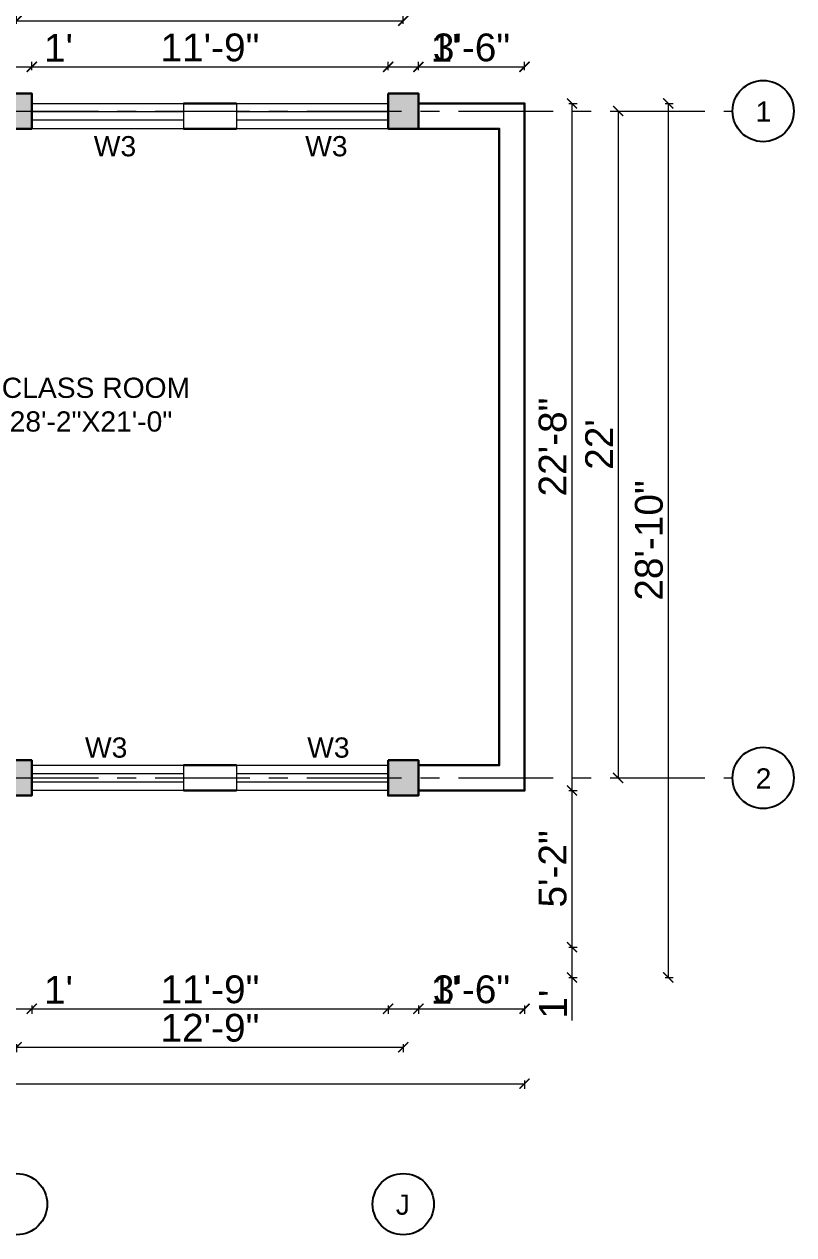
# Model space of a CAD drawing. Header units: inches. Extents: x -6800 to 96653, y -25814 to 17379.
# Drawn here: x 87640.7 to 87945.3, y -13221.4 to -12742.2 of the extents above; entities that cross this region are included whole.
import ezdxf

# ---------------------------------------------------------------- set-up
doc = ezdxf.new("R2010")
doc.units = ezdxf.units.IN
doc.header["$MEASUREMENT"] = 0
doc.header["$PDMODE"] = 34
doc.linetypes.add('CENTER', pattern=[2, 1.25, -0.25, 0.25, -0.25])
doc.layers.add('A-Windows', color=7, linetype='Continuous')
for name, color, linetype, lineweight in [('Cent line', 54, 'CENTER', 9), ('Column', 101, 'Continuous', 30), ('dimension', 50, 'Continuous', 20), ('dimension @ 1', 50, 'Continuous', 20), ('Wall', 90, 'Continuous', 30), ('Window', 140, 'Continuous', 13)]:
    doc.layers.add(name, color=color, linetype=linetype, lineweight=lineweight)
doc.styles.get("Standard").update_dxf_attribs({"font": 'arial.ttf'})
doc.dimstyles.get("Standard").update_dxf_attribs({"dimtxt": 7, "dimasz": 4, "dimexe": 2, "dimexo": 2, "dimgap": 2, "dimtad": 1, "dimdec": 0, "dimzin": 0, "dimdsep": 46, "dimlunit": 4, "dimtxsty": 'Standard', "dimblk": 'ARCHTICK', "dimcen": 0.25, "dimclrd": 256, "dimclre": 256, "dimclrt": 256, "dimadec": 0, "dimazin": 0, "dimtfac": 1, "dimtdec": 0, "dimtofl": 0, "dimtmove": 0, "dimatfit": 3, "dimfxl": 1, "dimfxlon": 1, "dimtolj": 1, "dimtzin": 0, "dimlwd": -1, "dimlwe": -1, "dimarcsym": 1})

# ---------------------------------------------------------------- blocks, each defined once
blk = doc.blocks.new('colarch')
at = {"layer": 'Column'}
h = blk.add_hatch(color=256, dxfattribs=at)
h.dxf.hatch_style = 1
h.paths.add_polyline_path([(-6740.22, 498.65), (-6728.22, 498.65), (-6728.22, 512.65), (-6740.22, 512.65)])
blk.add_lwpolyline([(-6740.22, 512.65), (-6728.22, 512.65), (-6728.22, 498.65), (-6740.22, 498.65)], close=True, dxfattribs=at)
blk = doc.blocks.new('_ArchTick')
at = {"color": 0, "linetype": 'ByBlock', "const_width": 0.15}
blk.add_lwpolyline([(-0.5, -0.5), (0.5, 0.5)], dxfattribs=at)
blk = doc.blocks.new('*D2162')
at = {"layer": 'Defpoints', "color": 0, "transparency": 16777216}
for p in [(87643.73, -12759.07), (87631.73, -12769.57), (87643.73, -12769.57)]:
    blk.add_point(p, dxfattribs=at)
at = {"layer": 'dimension', "transparency": 16777216}
for p, q in [((87631.73, -12760.32), (87631.73, -12757.07)), ((87643.73, -12760.32), (87643.73, -12757.07)), ((87631.73, -12759.07), (87643.73, -12759.07)), ((87643.73, -12759.07), (87660.82, -12759.07))]:
    blk.add_line(p, q, dxfattribs=at)
at = {"layer": 'dimension', "transparency": 16777216, "xscale": 4, "yscale": 4, "zscale": 4, "rotation": 180}
blk.add_blockref('_ArchTick', (87631.73, -12759.07), dxfattribs=at)
at = {"layer": 'dimension', "transparency": 16777216, "xscale": 4, "yscale": 4, "zscale": 4}
blk.add_blockref('_ArchTick', (87643.73, -12759.07), dxfattribs=at)
at = {"layer": 'dimension', "transparency": 16777216, "insert": (87654.28, -12751.55), "char_height": 11, "attachment_point": 5}
blk.add_mtext("\\A1;1'", dxfattribs=at)
blk = doc.blocks.new('*D2163')
at = {"layer": 'Defpoints', "color": 0, "transparency": 16777216}
for p in [(87784.73, -12759.07), (87643.73, -12769.57), (87784.73, -12769.57)]:
    blk.add_point(p, dxfattribs=at)
at = {"layer": 'dimension', "transparency": 16777216}
for p, q in [((87643.73, -12760.32), (87643.73, -12757.07)), ((87784.73, -12760.32), (87784.73, -12757.07)), ((87643.73, -12759.07), (87784.73, -12759.07))]:
    blk.add_line(p, q, dxfattribs=at)
at = {"layer": 'dimension', "transparency": 16777216, "xscale": 4, "yscale": 4, "zscale": 4, "rotation": 180}
blk.add_blockref('_ArchTick', (87643.73, -12759.07), dxfattribs=at)
at = {"layer": 'dimension', "transparency": 16777216, "xscale": 4, "yscale": 4, "zscale": 4}
blk.add_blockref('_ArchTick', (87784.73, -12759.07), dxfattribs=at)
at = {"layer": 'dimension', "transparency": 16777216, "insert": (87714.23, -12751.45), "char_height": 11, "attachment_point": 5}
blk.add_mtext('\\A1;11\'-9"', dxfattribs=at)
blk = doc.blocks.new('*D2166')
at = {"layer": 'Defpoints', "color": 0, "transparency": 16777216}
for p in [(87796.73, -12759.07), (87784.73, -12769.57), (87796.73, -12769.57)]:
    blk.add_point(p, dxfattribs=at)
at = {"layer": 'dimension', "transparency": 16777216}
for p, q in [((87784.73, -12760.32), (87784.73, -12757.07)), ((87796.73, -12760.32), (87796.73, -12757.07)), ((87784.73, -12759.07), (87796.73, -12759.07)), ((87796.73, -12759.07), (87813.82, -12759.07))]:
    blk.add_line(p, q, dxfattribs=at)
at = {"layer": 'dimension', "transparency": 16777216, "xscale": 4, "yscale": 4, "zscale": 4, "rotation": 180}
blk.add_blockref('_ArchTick', (87784.73, -12759.07), dxfattribs=at)
at = {"layer": 'dimension', "transparency": 16777216, "xscale": 4, "yscale": 4, "zscale": 4}
blk.add_blockref('_ArchTick', (87796.73, -12759.07), dxfattribs=at)
at = {"layer": 'dimension', "transparency": 16777216, "insert": (87807.28, -12751.55), "char_height": 11, "attachment_point": 5}
blk.add_mtext("\\A1;1'", dxfattribs=at)
blk = doc.blocks.new('*D2165')
at = {"layer": 'Defpoints', "color": 0, "transparency": 16777216}
for p in [(87838.73, -12759.07), (87796.73, -12769.57), (87838.73, -12773.57)]:
    blk.add_point(p, dxfattribs=at)
at = {"layer": 'dimension', "transparency": 16777216}
for p, q in [((87796.73, -12760.32), (87796.73, -12757.07)), ((87838.73, -12760.32), (87838.73, -12757.07)), ((87796.73, -12759.07), (87838.73, -12759.07))]:
    blk.add_line(p, q, dxfattribs=at)
at = {"layer": 'dimension', "transparency": 16777216, "xscale": 4, "yscale": 4, "zscale": 4, "rotation": 180}
blk.add_blockref('_ArchTick', (87796.73, -12759.07), dxfattribs=at)
at = {"layer": 'dimension', "transparency": 16777216, "xscale": 4, "yscale": 4, "zscale": 4}
blk.add_blockref('_ArchTick', (87838.73, -12759.07), dxfattribs=at)
at = {"layer": 'dimension', "transparency": 16777216, "insert": (87817.73, -12751.45), "char_height": 11, "attachment_point": 5}
blk.add_mtext('\\A1;3\'-6"', dxfattribs=at)
blk = doc.blocks.new('*D2164')
at = {"layer": 'Defpoints', "color": 0, "transparency": 16777216}
for p in [(87790.73, -12740.82), (87637.73, -12769.57), (87790.73, -12769.57)]:
    blk.add_point(p, dxfattribs=at)
at = {"layer": 'dimension', "transparency": 16777216}
for p, q in [((87637.73, -12742.07), (87637.73, -12738.82)), ((87637.73, -12740.82), (87790.73, -12740.82)), ((87790.73, -12742.07), (87790.73, -12738.82))]:
    blk.add_line(p, q, dxfattribs=at)
at = {"layer": 'dimension', "transparency": 16777216, "xscale": 4, "yscale": 4, "zscale": 4, "rotation": 180}
blk.add_blockref('_ArchTick', (87637.73, -12740.82), dxfattribs=at)
at = {"layer": 'dimension', "transparency": 16777216, "xscale": 4, "yscale": 4, "zscale": 4}
blk.add_blockref('_ArchTick', (87790.73, -12740.82), dxfattribs=at)
at = {"layer": 'dimension', "transparency": 16777216, "insert": (87714.23, -12733.21), "char_height": 11, "attachment_point": 5}
blk.add_mtext('\\A1;12\'-9"', dxfattribs=at)
blk = doc.blocks.new('*D2144')
at = {"layer": 'Defpoints', "color": 0, "transparency": 16777216}
for p in [(87838.73, -12727.02), (86611.73, -12773.57), (87838.73, -12773.57)]:
    blk.add_point(p, dxfattribs=at)
at = {"layer": 'dimension', "transparency": 16777216}
for p, q in [((86611.73, -12728.27), (86611.73, -12725.02)), ((86611.73, -12727.02), (87838.73, -12727.02)), ((87838.73, -12728.27), (87838.73, -12725.02))]:
    blk.add_line(p, q, dxfattribs=at)
at = {"layer": 'dimension', "transparency": 16777216, "xscale": 4, "yscale": 4, "zscale": 4, "rotation": 180}
blk.add_blockref('_ArchTick', (86611.73, -12727.02), dxfattribs=at)
at = {"layer": 'dimension', "transparency": 16777216, "xscale": 4, "yscale": 4, "zscale": 4}
blk.add_blockref('_ArchTick', (87838.73, -12727.02), dxfattribs=at)
at = {"layer": 'dimension', "transparency": 16777216, "insert": (87225.23, -12719.4), "char_height": 11, "attachment_point": 5}
blk.add_mtext('\\A1;102\'-3"', dxfattribs=at)
blk = doc.blocks.new('*D2119')
at = {"layer": 'Defpoints', "color": 0, "transparency": 16777216}
for p in [(87631.73, -13047.57), (87643.73, -13047.57), (87643.73, -13131.95)]:
    blk.add_point(p, dxfattribs=at)
at = {"layer": 'dimension', "transparency": 16777216}
for p, q in [((87631.73, -13130.7), (87631.73, -13133.95)), ((87643.73, -13130.7), (87643.73, -13133.95)), ((87631.73, -13131.95), (87643.73, -13131.95)), ((87643.73, -13131.95), (87660.82, -13131.95))]:
    blk.add_line(p, q, dxfattribs=at)
at = {"layer": 'dimension', "transparency": 16777216, "xscale": 4, "yscale": 4, "zscale": 4, "rotation": 180}
blk.add_blockref('_ArchTick', (87631.73, -13131.95), dxfattribs=at)
at = {"layer": 'dimension', "transparency": 16777216, "xscale": 4, "yscale": 4, "zscale": 4}
blk.add_blockref('_ArchTick', (87643.73, -13131.95), dxfattribs=at)
at = {"layer": 'dimension', "transparency": 16777216, "insert": (87654.28, -13124.42), "char_height": 11, "attachment_point": 5}
blk.add_mtext("\\A1;1'", dxfattribs=at)
blk = doc.blocks.new('*D2116')
at = {"layer": 'Defpoints', "color": 0, "transparency": 16777216}
for p in [(87643.73, -13047.57), (87784.73, -13047.57), (87784.73, -13131.95)]:
    blk.add_point(p, dxfattribs=at)
at = {"layer": 'dimension', "transparency": 16777216}
for p, q in [((87643.73, -13130.7), (87643.73, -13133.95)), ((87784.73, -13130.7), (87784.73, -13133.95)), ((87643.73, -13131.95), (87784.73, -13131.95))]:
    blk.add_line(p, q, dxfattribs=at)
at = {"layer": 'dimension', "transparency": 16777216, "xscale": 4, "yscale": 4, "zscale": 4, "rotation": 180}
blk.add_blockref('_ArchTick', (87643.73, -13131.95), dxfattribs=at)
at = {"layer": 'dimension', "transparency": 16777216, "xscale": 4, "yscale": 4, "zscale": 4}
blk.add_blockref('_ArchTick', (87784.73, -13131.95), dxfattribs=at)
at = {"layer": 'dimension', "transparency": 16777216, "insert": (87714.23, -13124.33), "char_height": 11, "attachment_point": 5}
blk.add_mtext('\\A1;11\'-9"', dxfattribs=at)
blk = doc.blocks.new('*D2115')
at = {"layer": 'Defpoints', "color": 0, "transparency": 16777216}
for p in [(87784.73, -13047.57), (87796.73, -13047.57), (87796.73, -13131.95)]:
    blk.add_point(p, dxfattribs=at)
at = {"layer": 'dimension', "transparency": 16777216}
for p, q in [((87784.73, -13130.7), (87784.73, -13133.95)), ((87796.73, -13130.7), (87796.73, -13133.95)), ((87784.73, -13131.95), (87796.73, -13131.95)), ((87796.73, -13131.95), (87813.82, -13131.95))]:
    blk.add_line(p, q, dxfattribs=at)
at = {"layer": 'dimension', "transparency": 16777216, "xscale": 4, "yscale": 4, "zscale": 4, "rotation": 180}
blk.add_blockref('_ArchTick', (87784.73, -13131.95), dxfattribs=at)
at = {"layer": 'dimension', "transparency": 16777216, "xscale": 4, "yscale": 4, "zscale": 4}
blk.add_blockref('_ArchTick', (87796.73, -13131.95), dxfattribs=at)
at = {"layer": 'dimension', "transparency": 16777216, "insert": (87807.28, -13124.42), "char_height": 11, "attachment_point": 5}
blk.add_mtext("\\A1;1'", dxfattribs=at)
blk = doc.blocks.new('*D2114')
at = {"layer": 'Defpoints', "color": 0, "transparency": 16777216}
for p in [(87796.73, -13047.57), (87838.73, -13045.57), (87838.73, -13131.95)]:
    blk.add_point(p, dxfattribs=at)
at = {"layer": 'dimension', "transparency": 16777216}
for p, q in [((87796.73, -13130.7), (87796.73, -13133.95)), ((87838.73, -13130.7), (87838.73, -13133.95)), ((87796.73, -13131.95), (87838.73, -13131.95))]:
    blk.add_line(p, q, dxfattribs=at)
at = {"layer": 'dimension', "transparency": 16777216, "xscale": 4, "yscale": 4, "zscale": 4, "rotation": 180}
blk.add_blockref('_ArchTick', (87796.73, -13131.95), dxfattribs=at)
at = {"layer": 'dimension', "transparency": 16777216, "xscale": 4, "yscale": 4, "zscale": 4}
blk.add_blockref('_ArchTick', (87838.73, -13131.95), dxfattribs=at)
at = {"layer": 'dimension', "transparency": 16777216, "insert": (87817.73, -13124.33), "char_height": 11, "attachment_point": 5}
blk.add_mtext('\\A1;3\'-6"', dxfattribs=at)
blk = doc.blocks.new('*D2113')
at = {"layer": 'Defpoints', "color": 0, "transparency": 16777216}
for p in [(87637.73, -13047.57), (87790.73, -13047.57), (87790.73, -13147.16)]:
    blk.add_point(p, dxfattribs=at)
at = {"layer": 'dimension', "transparency": 16777216}
for p, q in [((87637.73, -13145.91), (87637.73, -13149.16)), ((87637.73, -13147.16), (87790.73, -13147.16)), ((87790.73, -13145.91), (87790.73, -13149.16))]:
    blk.add_line(p, q, dxfattribs=at)
at = {"layer": 'dimension', "transparency": 16777216, "xscale": 4, "yscale": 4, "zscale": 4, "rotation": 180}
blk.add_blockref('_ArchTick', (87637.73, -13147.16), dxfattribs=at)
at = {"layer": 'dimension', "transparency": 16777216, "xscale": 4, "yscale": 4, "zscale": 4}
blk.add_blockref('_ArchTick', (87790.73, -13147.16), dxfattribs=at)
at = {"layer": 'dimension', "transparency": 16777216, "insert": (87714.23, -13139.54), "char_height": 11, "attachment_point": 5}
blk.add_mtext('\\A1;12\'-9"', dxfattribs=at)
blk = doc.blocks.new('*D2112')
at = {"layer": 'Defpoints', "color": 0, "transparency": 16777216}
for p in [(86611.73, -13045.57), (87838.73, -13045.57), (87838.73, -13161.61)]:
    blk.add_point(p, dxfattribs=at)
at = {"layer": 'dimension', "transparency": 16777216}
for p, q in [((86611.73, -13160.36), (86611.73, -13163.61)), ((86611.73, -13161.61), (87838.73, -13161.61)), ((87838.73, -13160.36), (87838.73, -13163.61))]:
    blk.add_line(p, q, dxfattribs=at)
at = {"layer": 'dimension', "transparency": 16777216, "xscale": 4, "yscale": 4, "zscale": 4, "rotation": 180}
blk.add_blockref('_ArchTick', (86611.73, -13161.61), dxfattribs=at)
at = {"layer": 'dimension', "transparency": 16777216, "xscale": 4, "yscale": 4, "zscale": 4}
blk.add_blockref('_ArchTick', (87838.73, -13161.61), dxfattribs=at)
at = {"layer": 'dimension', "transparency": 16777216, "insert": (87225.23, -13153.99), "char_height": 11, "attachment_point": 5}
blk.add_mtext('\\A1;102\'-3"', dxfattribs=at)
blk = doc.blocks.new('*D2169')
at = {"layer": 'Defpoints', "color": 0, "transparency": 16777216}
for p in [(87838.73, -12773.57), (87838.73, -13045.57), (87857.51, -13045.57)]:
    blk.add_point(p, dxfattribs=at)
at = {"layer": 'dimension', "transparency": 16777216}
for p, q in [((87856.26, -12773.57), (87859.51, -12773.57)), ((87857.51, -12773.57), (87857.51, -13045.57)), ((87856.26, -13045.57), (87859.51, -13045.57))]:
    blk.add_line(p, q, dxfattribs=at)
at = {"layer": 'dimension', "transparency": 16777216, "xscale": 4, "yscale": 4, "zscale": 4}
for p, rotation in [((87857.51, -12773.57), 90), ((87857.51, -13045.57), 270)]:
    blk.add_blockref('_ArchTick', p, dxfattribs=dict(at, rotation=rotation))
at = {"layer": 'dimension', "transparency": 16777216, "insert": (87849.89, -12909.57), "char_height": 11, "attachment_point": 5, "rotation": 90}
blk.add_mtext('\\A1;22\'-8"', dxfattribs=at)
blk = doc.blocks.new('*D2175')
at = {"layer": 'Defpoints', "color": 0, "transparency": 16777216}
for p in [(87838.73, -13045.57), (87490.73, -13107.57), (87857.51, -13107.57)]:
    blk.add_point(p, dxfattribs=at)
at = {"layer": 'dimension', "transparency": 16777216}
for p, q in [((87856.26, -13045.57), (87859.51, -13045.57)), ((87857.51, -13045.57), (87857.51, -13107.57)), ((87856.26, -13107.57), (87859.51, -13107.57))]:
    blk.add_line(p, q, dxfattribs=at)
at = {"layer": 'dimension', "transparency": 16777216, "xscale": 4, "yscale": 4, "zscale": 4}
for p, rotation in [((87857.51, -13045.57), 90), ((87857.51, -13107.57), 270)]:
    blk.add_blockref('_ArchTick', p, dxfattribs=dict(at, rotation=rotation))
at = {"layer": 'dimension', "transparency": 16777216, "insert": (87849.89, -13076.57), "char_height": 11, "attachment_point": 5, "rotation": 90}
blk.add_mtext('\\A1;5\'-2"', dxfattribs=at)
blk = doc.blocks.new('*D2176')
at = {"layer": 'Defpoints', "color": 0, "transparency": 16777216}
for p in [(87490.73, -13107.57), (87454.73, -13119.57), (87857.51, -13119.57)]:
    blk.add_point(p, dxfattribs=at)
at = {"layer": 'dimension', "transparency": 16777216}
for p, q in [((87856.26, -13107.57), (87859.51, -13107.57)), ((87857.51, -13107.57), (87857.51, -13119.57)), ((87856.26, -13119.57), (87859.51, -13119.57)), ((87857.51, -13119.57), (87857.51, -13136.65))]:
    blk.add_line(p, q, dxfattribs=at)
at = {"layer": 'dimension', "transparency": 16777216, "xscale": 4, "yscale": 4, "zscale": 4}
for p, rotation in [((87857.51, -13107.57), 90), ((87857.51, -13119.57), 270)]:
    blk.add_blockref('_ArchTick', p, dxfattribs=dict(at, rotation=rotation))
at = {"layer": 'dimension', "transparency": 16777216, "insert": (87849.98, -13130.11), "char_height": 11, "attachment_point": 5, "rotation": 90}
blk.add_mtext("\\A1;1'", dxfattribs=at)
blk = doc.blocks.new('*D2168')
at = {"layer": 'Defpoints', "color": 0, "transparency": 16777216}
for p in [(87796.73, -12776.57), (87790.73, -13040.57), (87875.77, -13040.57)]:
    blk.add_point(p, dxfattribs=at)
at = {"layer": 'dimension', "transparency": 16777216}
for p, q in [((87874.52, -12776.57), (87877.77, -12776.57)), ((87875.77, -12776.57), (87875.77, -13040.57)), ((87874.52, -13040.57), (87877.77, -13040.57))]:
    blk.add_line(p, q, dxfattribs=at)
at = {"layer": 'dimension', "transparency": 16777216, "xscale": 4, "yscale": 4, "zscale": 4}
for p, rotation in [((87875.77, -12776.57), 90), ((87875.77, -13040.57), 270)]:
    blk.add_blockref('_ArchTick', p, dxfattribs=dict(at, rotation=rotation))
at = {"layer": 'dimension', "transparency": 16777216, "insert": (87868.25, -12908.57), "char_height": 11, "attachment_point": 5, "rotation": 90}
blk.add_mtext("\\A1;22'", dxfattribs=at)
blk = doc.blocks.new('*D2167')
at = {"layer": 'Defpoints', "color": 0, "transparency": 16777216}
for p in [(87838.73, -12773.57), (87454.73, -13119.57), (87895.59, -13119.57)]:
    blk.add_point(p, dxfattribs=at)
at = {"layer": 'dimension', "transparency": 16777216}
for p, q in [((87894.34, -12773.57), (87897.59, -12773.57)), ((87895.59, -12773.57), (87895.59, -13119.57)), ((87894.34, -13119.57), (87897.59, -13119.57))]:
    blk.add_line(p, q, dxfattribs=at)
at = {"layer": 'dimension', "transparency": 16777216, "xscale": 4, "yscale": 4, "zscale": 4}
for p, rotation in [((87895.59, -12773.57), 90), ((87895.59, -13119.57), 270)]:
    blk.add_blockref('_ArchTick', p, dxfattribs=dict(at, rotation=rotation))
at = {"layer": 'dimension', "transparency": 16777216, "insert": (87887.98, -12946.57), "char_height": 11, "attachment_point": 5, "rotation": 90}
blk.add_mtext('\\A1;28\'-10"', dxfattribs=at)

msp = doc.modelspace()

# ---------------------------------------------------------------- linework, layer by layer
at = {"transparency": 33554651}
for centre in [(87933.15, -12776.57), (87933.15, -13040.57), (87637.73, -13209.31), (87790.73, -13209.31)]:
    msp.add_circle(centre, 12.12, dxfattribs=at)
at = {"layer": 'Cent line', "ltscale": 30, "transparency": 33554643}
for p, q in [((86552.58, -12776.57), (87921.03, -12776.57)), ((86552.58, -13040.57), (87921.03, -13040.57))]:
    msp.add_line(p, q, dxfattribs=at)
at = {"layer": 'Wall', "transparency": 33554651}
for p, q in [((87703.73, -12773.57), (87724.73, -12773.57)), ((87703.73, -12783.57), (87724.73, -12783.57)), ((87724.73, -13035.57), (87703.73, -13035.57)), ((87724.73, -13045.57), (87703.73, -13045.57))]:
    msp.add_line(p, q, dxfattribs=at)
for points in [[(87796.73, -12773.57), (87838.73, -12773.57), (87838.73, -13045.57), (87796.73, -13045.57)], [(87796.73, -12783.57), (87828.73, -12783.57), (87828.73, -13035.57), (87796.73, -13035.57)]]:
    msp.add_lwpolyline(points, dxfattribs=at)
at = {"layer": 'Window', "transparency": 33554651}
for p, q in [((87724.73, -12773.57), (87724.73, -12783.57)), ((87703.73, -12776.9), (87643.73, -12776.9)), ((87703.73, -12780.23), (87643.73, -12780.23)), ((87784.73, -12776.9), (87724.73, -12776.9)), ((87784.73, -12780.23), (87724.73, -12780.23)), ((87703.73, -13038.9), (87643.73, -13038.9)), ((87724.73, -13035.57), (87724.73, -13045.57)), ((87784.73, -13038.9), (87724.73, -13038.9)), ((87703.73, -13042.23), (87643.73, -13042.23)), ((87784.73, -13042.23), (87724.73, -13042.23))]:
    msp.add_line(p, q, dxfattribs=at)
for points in [[(87643.73, -12773.57), (87703.73, -12773.57), (87703.73, -12783.57), (87643.73, -12783.57)], [(87724.73, -12773.57), (87784.73, -12773.57), (87784.73, -12783.57), (87724.73, -12783.57)], [(87643.73, -13035.57), (87703.73, -13035.57), (87703.73, -13045.57), (87643.73, -13045.57)], [(87724.73, -13035.57), (87784.73, -13035.57), (87784.73, -13045.57), (87724.73, -13045.57)]]:
    msp.add_lwpolyline(points, dxfattribs=at)

# ---------------------------------------------------------------- block references
at = {"layer": 'Wall', "transparency": 33554651}
for p in [(94371.95, -13282.22), (94524.95, -13282.22), (94371.95, -13546.22), (94524.95, -13546.22)]:
    msp.add_blockref('colarch', p, dxfattribs=at)

# ---------------------------------------------------------------- texts
at = {"layer": 'A-Windows', "ltscale": 10, "transparency": 33554687, "char_height": 8, "attachment_point": 1}
for s, insert in [('1', (87930.19, -12772.77)), ('CLASS ROOM\\P 28\'-2"X21\'-0"', (87631.86, -12882.12)), ('2', (87930.19, -13036.77)), ('J', (87787.78, -13205.51))]:
    msp.add_mtext_dynamic_manual_height_columns(s, width=837.6015, gutter_width=65.57, heights=[0], dxfattribs=dict(at, insert=insert))
at = {"layer": 'A-Windows', "ltscale": 10, "transparency": 33554687, "char_height": 8, "width": 30.4497, "attachment_point": 1}
for insert in [(87668.27, -12786.48), (87751.93, -12786.48), (87664.78, -13024.54), (87752.73, -13024.54)]:
    msp.add_mtext('W3', dxfattribs=dict(at, insert=insert))

# ---------------------------------------------------------------- dimensions: what is measured, and where the dimension line sits
at = {"layer": 'dimension @ 1', "transparency": 33554651}
for base, p1, p2, override, picture, middle in [((87838.73, -12727.02), (86611.73, -12773.57), (87838.73, -12773.57), {"dimscale": 1, "dimtxt": 11, "dimtix": 1, "dimtofl": 0, "dimtmove": 1, "dimatfit": 0, "dimfxl": 1.25}, '*D2144', (87225.23, -12719.4)), ((87790.73, -12740.82), (87637.73, -12769.57), (87790.73, -12769.57), {"dimscale": 1, "dimtxt": 11, "dimtix": 0, "dimtofl": 0, "dimtmove": 0, "dimatfit": 3, "dimfxl": 1.25}, '*D2164', (87714.23, -12733.21)), ((87643.73, -12759.07), (87631.73, -12769.57), (87643.73, -12769.57), {"dimscale": 1, "dimtxt": 11, "dimtix": 0, "dimtofl": 0, "dimtmove": 0, "dimatfit": 3, "dimfxl": 1.25}, '*D2162', (87654.28, -12751.55)), ((87784.73, -12759.07), (87643.73, -12769.57), (87784.73, -12769.57), {"dimscale": 1, "dimtxt": 11, "dimtix": 0, "dimtofl": 0, "dimtmove": 0, "dimatfit": 3, "dimfxl": 1.25}, '*D2163', (87714.23, -12751.45)), ((87796.73, -12759.07), (87784.73, -12769.57), (87796.73, -12769.57), {"dimscale": 1, "dimtxt": 11, "dimtix": 0, "dimtofl": 0, "dimtmove": 0, "dimatfit": 3, "dimfxl": 1.25}, '*D2166', (87807.28, -12751.55)), ((87838.73, -12759.07), (87796.73, -12769.57), (87838.73, -12773.57), {"dimscale": 1, "dimtxt": 11, "dimtix": 0, "dimtofl": 0, "dimtmove": 0, "dimatfit": 3, "dimfxl": 1.25}, '*D2165', (87817.73, -12751.45)), ((87838.73, -13161.61), (86611.73, -13045.57), (87838.73, -13045.57), {"dimscale": 1, "dimtxt": 11, "dimtix": 0, "dimtofl": 0, "dimtmove": 0, "dimatfit": 3, "dimfxl": 1.25}, '*D2112', (87225.23, -13153.99)), ((87643.73, -13131.95), (87631.73, -13047.57), (87643.73, -13047.57), {"dimscale": 1, "dimtxt": 11, "dimtix": 0, "dimtofl": 0, "dimtmove": 0, "dimatfit": 3, "dimfxl": 1.25}, '*D2119', (87654.28, -13124.42)), ((87790.73, -13147.16), (87637.73, -13047.57), (87790.73, -13047.57), {"dimscale": 1, "dimtxt": 11, "dimtix": 0, "dimtofl": 0, "dimtmove": 0, "dimatfit": 3, "dimfxl": 1.25}, '*D2113', (87714.23, -13139.54)), ((87784.73, -13131.95), (87643.73, -13047.57), (87784.73, -13047.57), {"dimscale": 1, "dimtxt": 11, "dimtix": 0, "dimtofl": 0, "dimtmove": 0, "dimatfit": 3, "dimfxl": 1.25}, '*D2116', (87714.23, -13124.33)), ((87796.73, -13131.95), (87784.73, -13047.57), (87796.73, -13047.57), {"dimscale": 1, "dimtxt": 11, "dimtix": 0, "dimtofl": 0, "dimtmove": 0, "dimatfit": 3, "dimfxl": 1.25}, '*D2115', (87807.28, -13124.42)), ((87838.73, -13131.95), (87796.73, -13047.57), (87838.73, -13045.57), {"dimscale": 1, "dimtxt": 11, "dimtix": 0, "dimtofl": 0, "dimtmove": 0, "dimatfit": 3, "dimfxl": 1.25}, '*D2114', (87817.73, -13124.33))]:
    dim = msp.add_linear_dim(base=base, p1=p1, p2=p2, dimstyle='Standard', override=override, dxfattribs=at)
    dim.commit()
    dim.dimension.update_dxf_attribs({"geometry": picture, "text_midpoint": middle})
for base, p1, p2, picture, middle in [((87895.59, -13119.57), (87838.73, -12773.57), (87454.73, -13119.57), '*D2167', (87887.98, -12946.57)), ((87857.51, -13045.57), (87838.73, -12773.57), (87838.73, -13045.57), '*D2169', (87849.89, -12909.57)), ((87875.77, -13040.57), (87796.73, -12776.57), (87790.73, -13040.57), '*D2168', (87868.25, -12908.57)), ((87857.51, -13107.57), (87838.73, -13045.57), (87490.73, -13107.57), '*D2175', (87849.89, -13076.57)), ((87857.51, -13119.57), (87490.73, -13107.57), (87454.73, -13119.57), '*D2176', (87849.98, -13130.11))]:
    dim = msp.add_linear_dim(base=base, p1=p1, p2=p2, angle=90, dimstyle='Standard', override={"dimscale": 1, "dimtxt": 11, "dimtix": 0, "dimtofl": 0, "dimtmove": 0, "dimatfit": 3, "dimfxl": 1.25}, dxfattribs=at)
    dim.commit()
    dim.dimension.update_dxf_attribs({"geometry": picture, "text_midpoint": middle})

doc.saveas('drawing.dxf')
